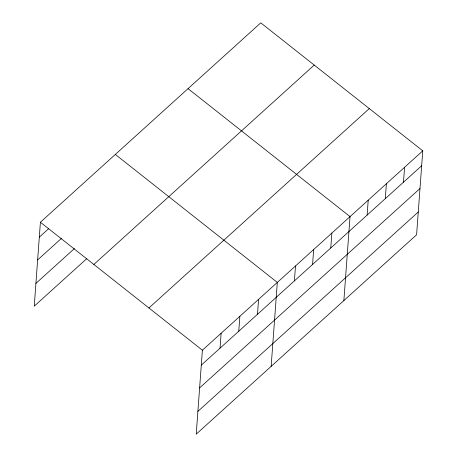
<?xml version="1.0" encoding="UTF-8"?>
<svg xmlns="http://www.w3.org/2000/svg" width="457" height="457" viewBox="0 0 457 457"><rect width="100%" height="100%" fill="white"/><g stroke="black" fill="none" stroke-linecap="round" stroke-linejoin="round"><path stroke-width="0.69" d="M422.759 150.833L202.388 350.205L196.224 434.15L416.595 234.772L422.759 150.833L260.776 22.85L40.405 222.228L34.241 306.167L86.796 258.622M220.028 348.177L221.119 333.262M238.76 331.234L239.851 316.313M257.491 314.285L258.582 299.364M271.15 366.36L277.313 282.42L115.33 154.437M294.399 280.889L295.496 265.968M312.582 264.443L313.673 249.522M330.759 247.991L331.856 233.076M343.87 300.569L350.039 216.624L188.05 88.647M367.12 215.093L368.216 200.177M385.302 198.646L386.399 183.725M403.48 182.2L404.576 167.279M39.313 237.143L48.676 228.671M37.64 259.924L61.575 238.268M35.914 283.391L74.417 248.557M93.862 264.46L314.227 65.083M148.936 307.972L369.302 108.595M201.297 365.126L421.662 165.748M199.623 387.902L419.989 188.53M197.898 411.374L418.264 211.997M40.405 222.228L202.388 350.205"/></g></svg>
